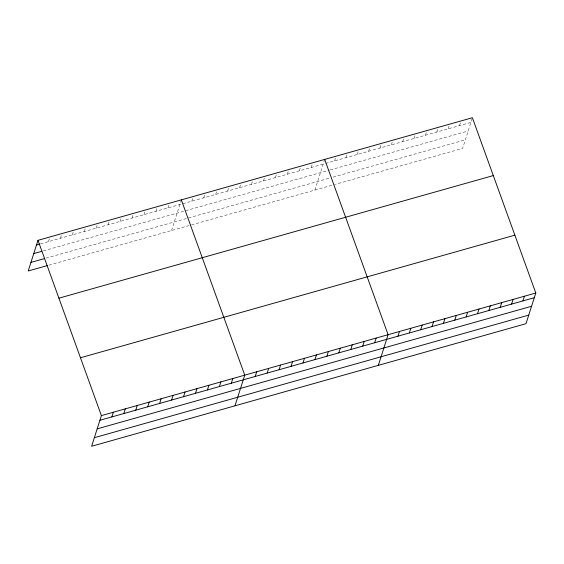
<?xml version="1.0" encoding="UTF-8"?>
<svg xmlns="http://www.w3.org/2000/svg" width="564" height="564" viewBox="0 0 564 564"><rect width="100%" height="100%" fill="white"/><g stroke="black" fill="none" stroke-linecap="round" stroke-linejoin="round"><path stroke-width="0.42" stroke-dasharray="2.82 2.11" d="M48.434 241.646L49.928 236.958M60.383 238.269L61.878 233.588M72.326 234.899L73.821 230.218M84.269 231.529L85.77 226.841M96.218 228.159L97.713 223.471M108.161 224.789L109.663 220.101M120.111 221.412L121.605 216.731M132.054 218.042L133.548 213.361M144.003 214.672L145.498 209.984M155.946 211.303L157.441 206.614M167.896 207.933L169.39 203.244M171.548 230.528L181.086 200.657M191.788 201.186L193.283 196.505M203.731 197.816L205.226 193.128M215.674 194.446L217.175 189.758M227.623 191.076L229.118 186.388M239.566 187.699L241.068 183.018M251.516 184.329L253.01 179.641M263.458 180.959L264.953 176.271M275.408 177.589L276.903 172.901M287.351 174.213L288.846 169.531M299.301 170.843L300.795 166.161M311.243 167.473L312.738 162.785M314.902 190.075L324.688 159.415M334.551 160.895L336.045 156.207M345.915 157.687L347.41 153.006M357.273 154.48L358.767 149.798M368.637 151.279L370.132 146.591M379.995 148.071L381.49 143.383M391.36 144.863L392.854 140.175M402.717 141.656L404.212 136.974M414.082 138.448L415.576 133.767M425.439 135.247L426.934 130.559M436.804 132.039L438.298 127.351M448.161 128.832L449.656 124.143M459.526 125.624L461.021 120.943M472.131 118.518L462.6 148.388L335.192 184.35M40.467 243.888L324.815 163.645M325.625 163.412L470.884 122.416M43.308 250.888L329.383 170.152M330.194 169.926L468.148 130.989M46.065 258.143L328.995 178.294M333.056 177.152L465.335 139.823M48.906 265.143L190.667 225.135M191.464 224.909L334.374 184.576"/><path stroke-width="0.85" d="M37.985 240.327L101.4 415.612L91.622 446.265L526.015 323.673L535.8 293.012L472.378 117.735L37.985 240.327L28.2 270.988L47.313 265.595M111.855 416.923L113.35 412.242M123.798 413.553L125.293 408.865M135.748 410.183L137.242 405.495M147.69 406.806L149.185 402.125M159.64 403.436L161.135 398.755M171.583 400.066L173.077 395.378M183.533 396.696L185.027 392.008M195.475 393.327L196.97 388.638M207.418 389.95L208.92 385.268M219.368 386.58L220.862 381.899M231.31 383.21L232.805 378.522M234.969 405.812L244.755 375.152L181.333 199.875M255.203 376.47L256.698 371.782M267.153 373.093L268.647 368.412M279.095 369.723L280.59 365.042M291.045 366.353L292.54 361.665M302.988 362.983L304.482 358.295M314.938 359.613L316.432 354.925M326.88 356.236L328.375 351.555M338.823 352.867L340.325 348.185M350.773 349.497L352.267 344.808M362.715 346.127L364.21 341.439M374.665 342.75L376.16 338.069M378.324 365.352L388.102 334.699L324.688 159.415M397.972 336.172L399.467 331.491M409.33 332.971L410.825 328.283M420.695 329.764L422.189 325.075M432.052 326.556L433.547 321.868M443.417 323.348L444.911 318.667M454.774 320.14L456.269 315.459M466.139 316.94L467.634 312.252M477.496 313.732L478.991 309.044M488.861 310.524L490.356 305.836M500.219 307.317L501.713 302.635M511.583 304.109L513.078 299.428M522.941 300.908L524.435 296.22M36.491 245.016L39.677 244.113M33.755 253.588L41.715 251.34M30.935 262.415L44.471 258.594M58.91 298.173L493.31 175.573M80.476 357.766L514.869 235.174M101.4 415.612L535.8 293.012M99.906 420.293L534.305 297.7M97.17 428.866L531.57 306.273M94.357 437.699L528.75 315.1"/></g></svg>
